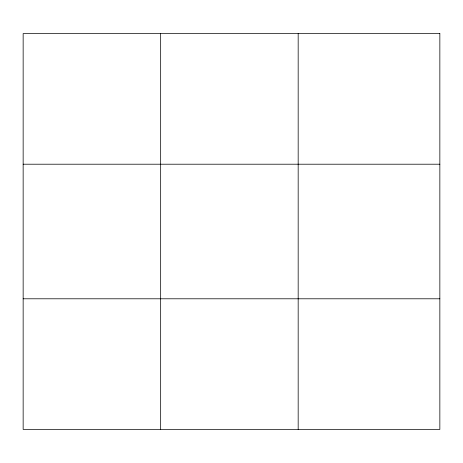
<?xml version="1.0" encoding="UTF-8"?>
<svg xmlns="http://www.w3.org/2000/svg" width="463" height="463" viewBox="0 0 463 463"><rect width="100%" height="100%" fill="white"/><g stroke="black" fill="none" stroke-linecap="round" stroke-linejoin="round"><path stroke-width="0.69" d="M160.661 429.415L160.661 33.585M298.172 429.415L298.172 33.585M23.15 164.209L439.85 164.209M23.15 298.791L439.85 298.791M439.85 33.585L439.85 429.415L23.15 429.415L23.15 33.585L439.85 33.585"/></g></svg>
